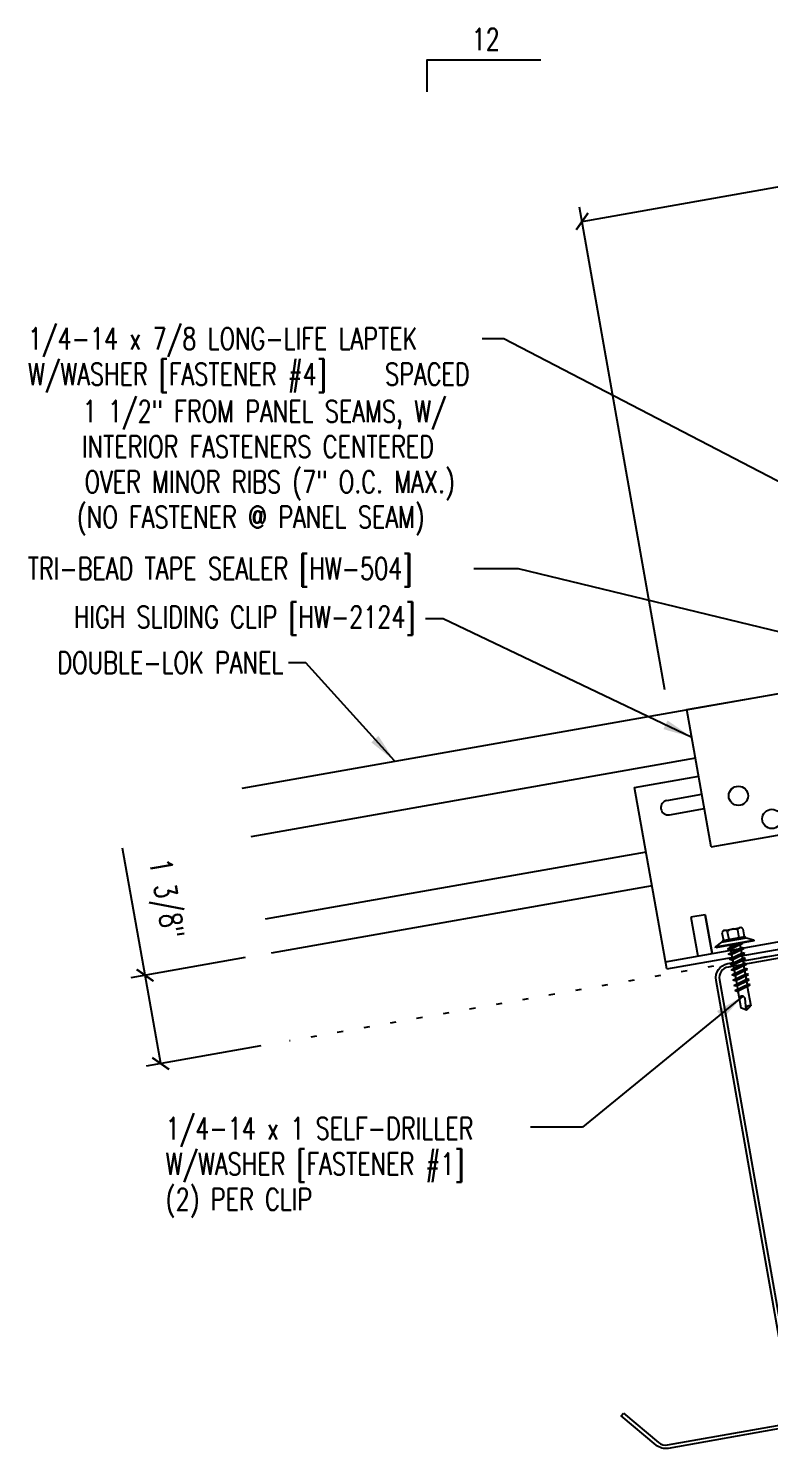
# Model space of a CAD drawing. Extents: x -0.4 to 44.2, y 9.4 to 52.8.
# Drawn here: x -0.41 to 12.28, y 11.83 to 36.16 of the extents above; entities that cross this region are included whole.
import ezdxf
from ezdxf.enums import TextEntityAlignment as Align

# ---------------------------------------------------------------- set-up
doc = ezdxf.new("R2010")
doc.units = 0
doc.header["$LTSCALE"] = 4
doc.header["$MEASUREMENT"] = 0
doc.linetypes.add('ACAD_ISO07W100', pattern=[3, 0, -3])
doc.layers.get('0').update_dxf_attribs({"linetype": 'CONTINUOUS'})
doc.layers.get('DEFPOINTS').update_dxf_attribs({"linetype": 'CONTINUOUS'})
for name, color, linetype in [('CLIP', 5, 'CONTINUOUS'), ('DIM', 2, 'CONTINUOUS'), ('FASTENER', 9, 'CONTINUOUS'), ('MARK', 1, 'CONTINUOUS'), ('PANEL', 11, 'CONTINUOUS'), ('STLA', 10, 'CONTINUOUS'), ('TEXT', 2, 'CONTINUOUS'), ('TRIM', 6, 'CONTINUOUS')]:
    doc.layers.add(name, color=color, linetype=linetype)
doc.styles.add('TEXT1', font='ROMANS.shx', dxfattribs={"width": 0.75, "height": 0.375})
doc.dimstyles.new('DETAIL', dxfattribs={"dimscale": 4, "dimtxt": 0.09375, "dimasz": 0.0625, "dimexe": 0.0625, "dimexo": 0.125, "dimgap": 0.0625, "dimtad": 1, "dimdec": 4, "dimzin": 3, "dimdsep": 46, "dimlunit": 4, "dimtxsty": 'TEXT1', "dimblk": 'ARCHTICK', "dimcen": 0.0625, "dimclrd": 7, "dimclre": 7, "dimclrt": 2, "dimadec": 0, "dimazin": 0, "dimtfac": 0.59375, "dimtdec": 4, "dimtmove": 0, "dimatfit": 3, "dimfxl": 0, "dimfrac": 2, "dimtolj": 1, "dimtzin": 3, "dimarcsym": 0})
doc.dimstyles.new('DETAIL$7', dxfattribs={"dimscale": 4, "dimtxt": 0.09375, "dimasz": 0.125, "dimexe": 0.0625, "dimexo": 0.125, "dimgap": 0.0625, "dimtad": 1, "dimdec": 4, "dimzin": 3, "dimdsep": 46, "dimlunit": 4, "dimtxsty": 'TEXT1', "dimblk": 'ARCHTICK', "dimcen": 0.0625, "dimclrd": 7, "dimclre": 7, "dimclrt": 2, "dimadec": 0, "dimazin": 0, "dimtfac": 1, "dimtdec": 4, "dimtmove": 0, "dimatfit": 3, "dimfxl": 0, "dimfrac": 2, "dimtolj": 1, "dimtzin": 3, "dimarcsym": 0})

# ---------------------------------------------------------------- blocks, each defined once
blk = doc.blocks.new('_ArchTick')
at = {"color": 0, "linetype": 'ByBlock', "const_width": 0.15}
blk.add_lwpolyline([(-0.5, -0.5), (0.5, 0.5)], dxfattribs=at)
blk = doc.blocks.new('*D5')
at = {"layer": 'DEFPOINTS', "color": 0}
for p in [(20.871, 34.934), (10.574, 24.336), (23.1, 22.291)]:
    blk.add_point(p, dxfattribs=at)
at = {"layer": 'DIM', "color": 7, "lineweight": -2}
for p, q in [((23.013, 22.783), (20.827, 35.18)), ((9.073, 32.853), (20.871, 34.934)), ((10.488, 24.829), (9.029, 33.099))]:
    blk.add_line(p, q, dxfattribs=at)
at = {"layer": 'DIM', "color": 7, "lineweight": -2, "xscale": 0.25, "yscale": 0.25, "zscale": 0.25}
for p, rotation in [((20.871, 34.934), 10), ((9.073, 32.853), 190)]:
    blk.add_blockref('_ArchTick', p, dxfattribs=dict(at, rotation=rotation))
at = {"layer": 'DIM', "color": 2, "insert": (14.89, 34.359), "char_height": 0.375, "attachment_point": 5, "rotation": 10, "style": 'TEXT1'}
blk.add_mtext('\\A1;1\'-0" MAX.', dxfattribs=at)
blk = doc.blocks.new('MB_DW1')
at = {"layer": 'FASTENER'}
for p, q in [((-0.181, 0.276), (-0.181, 0.137)), ((-0.135, 0.302), (0.135, 0.302)), ((-0.089, 0.276), (-0.089, 0.137)), ((0.089, 0.276), (0.089, 0.137)), ((0.181, 0.276), (0.181, 0.137)), ((-0.217, 0.114), (-0.326, 0.059)), ((-0.326, 0.059), (-0.326, 0.049)), ((-0.326, 0.049), (0.326, 0.049)), ((-0.217, 0.114), (0.217, 0.114)), ((-0.193, 0.137), (0.193, 0.137)), ((-0.193, 0.119), (0.193, 0.119)), ((-0.181, 0.137), (0.181, 0.137)), ((-0.139, -0.016), (0.046, 0.037)), ((-0.104, -0.036), (0.139, 0.033)), ((-0.086, 0.037), (-0.086, -0.001)), ((-0.086, 0.037), (0.086, 0.037)), ((0.086, 0.037), (0.133, 0.037)), ((0.086, 0.018), (0.086, -0.042)), ((0.139, 0.033), (0.133, 0.037)), ((0.217, 0.114), (0.326, 0.059)), ((0.326, 0.059), (0.326, 0.049)), ((-0.104, -0.036), (-0.139, -0.016)), ((-0.139, -0.107), (0.104, -0.038)), ((-0.104, -0.127), (-0.139, -0.107)), ((-0.139, -0.198), (0.104, -0.128)), ((-0.104, -0.218), (-0.139, -0.198)), ((-0.139, -0.289), (0.104, -0.219)), ((-0.104, -0.127), (0.139, -0.058)), ((-0.104, -0.218), (0.139, -0.149)), ((-0.104, -0.309), (0.139, -0.239)), ((-0.086, -0.031), (-0.086, -0.092)), ((-0.086, -0.122), (-0.086, -0.183)), ((-0.086, -0.213), (-0.086, -0.274)), ((0.086, -0.073), (0.086, -0.133)), ((0.086, -0.164), (0.086, -0.224)), ((0.139, -0.058), (0.104, -0.038)), ((0.139, -0.149), (0.104, -0.128)), ((0.139, -0.239), (0.104, -0.219)), ((-0.104, -0.309), (-0.139, -0.289)), ((-0.139, -0.38), (0.104, -0.31)), ((-0.104, -0.4), (-0.139, -0.38)), ((-0.139, -0.47), (0.104, -0.401)), ((-0.104, -0.491), (-0.139, -0.47)), ((-0.104, -0.4), (0.139, -0.33)), ((-0.104, -0.491), (0.139, -0.421)), ((-0.086, -0.304), (-0.086, -0.364)), ((-0.086, -0.395), (-0.086, -0.455)), ((-0.086, -0.486), (-0.086, -0.546)), ((0.086, -0.255), (0.086, -0.315)), ((0.086, -0.345), (0.086, -0.406)), ((0.086, -0.436), (0.086, -0.497)), ((0.139, -0.33), (0.104, -0.31)), ((0.139, -0.421), (0.104, -0.401)), ((-0.139, -0.561), (0.104, -0.492)), ((-0.104, -0.581), (-0.139, -0.561)), ((-0.139, -0.652), (0.104, -0.583)), ((-0.104, -0.672), (-0.139, -0.652)), ((-0.139, -0.743), (0.104, -0.674)), ((-0.104, -0.581), (0.139, -0.512)), ((-0.104, -0.672), (0.139, -0.603)), ((-0.104, -0.763), (0.139, -0.694)), ((-0.086, -0.577), (-0.086, -0.637)), ((-0.086, -0.667), (-0.086, -0.728)), ((0.086, -0.527), (0.086, -0.588)), ((0.086, -0.618), (0.086, -0.679)), ((0.086, -0.709), (0.086, -1.05)), ((0.139, -0.512), (0.104, -0.492)), ((0.139, -0.603), (0.104, -0.583)), ((0.139, -0.694), (0.104, -0.674)), ((-0.104, -0.763), (-0.139, -0.743)), ((-0.086, -0.758), (-0.086, -1.05)), ((-0.002, -1.095), (0.014, -0.909)), ((0, -1.111), (-0.086, -1.05)), ((0, -1.111), (0.086, -1.05))]:
    blk.add_line(p, q, dxfattribs=at)
blk.add_lwpolyline([(-0.331, 0.037), (-0.331, 0.049), (0.331, 0.049), (0.331, 0.037)], close=True, dxfattribs=at)
for centre, radius, start, end in [((-0.135, 0.25), 0.0527, 29.8754, 150.1246), ((0, 0.138), 0.164, 56.9974, 123.0026), ((0.135, 0.25), 0.0527, 29.8754, 150.1246), ((-0.193, 0.128), 0.00894, 90, 270), ((0.193, 0.128), 0.00894, 270, 90), ((-0.046, -0.921), 0.0615, 11.1445, 130.906), ((0.054, -1.097), 0.0563, 55.4585, 194.8454)]:
    blk.add_arc(centre, radius, start, end, dxfattribs=at)
blk = doc.blocks.new('FD-F1')
at = {"layer": 'TEXT', "style": 'TEXT1', "width": 0.75}
for s, p in [('1/4-14 x 1 SELF-DRILLER', (0.0047, -0.0408)), ('W/WASHER [FASTENER #1]', (0.0047, -0.1926))]:
    blk.add_text(s, height=0.09375, dxfattribs=at).set_placement(p)
blk.add_attdef('(QUANTITY)', (0.0047, -0.3444), '', height=0.0938, dxfattribs=at)
blk = doc.blocks.new('A$C0B323C8E')
at = {"layer": 'CLIP'}
for p, q in [((-1.293, 2.862), (0.86, 3.242)), ((0.86, 3.242), (1.274, 0.894)), ((-0.879, 0.514), (-1.293, 2.862)), ((1.061, 2.1), (2.243, 2.309)), ((2.243, 2.309), (2.791, -0.797)), ((-2.189, 1.527), (-1.092, 1.721)), ((1.116, 1.793), (1.724, 1.9)), ((-1.641, -1.579), (-2.189, 1.527)), ((1.159, 1.546), (1.767, 1.654)), ((-1.637, 1.307), (-1.038, 1.413)), ((-1.594, 1.061), (-0.994, 1.167)), ((-0.879, 0.514), (1.274, 0.894)), ((2.097, -0.109), (1.851, -0.152)), ((1.851, -0.152), (1.967, -0.815)), ((2.214, -0.772), (2.097, -0.109)), ((-1.663, -1.455), (2.769, -0.674)), ((-0.981, -0.652), (-1.227, -0.695)), ((-1.227, -0.695), (-1.11, -1.358)), ((-0.981, -0.652), (-0.864, -1.315)), ((-0.864, -1.315), (-0.981, -0.652)), ((-1.641, -1.579), (2.791, -0.797))]:
    blk.add_line(p, q, dxfattribs=at)
for centre in [(0.537, 1.554), (-0.413, 1.386), (0.16, 0.99)]:
    blk.add_circle(centre, 0.165, dxfattribs=at)
for centre, start, end in [((1.737, 1.775), 280, 100), ((-1.616, 1.184), 100, 280)]:
    blk.add_arc(centre, 0.125, start, end, dxfattribs=at)
blk = doc.blocks.new('*D21')
at = {"layer": 'DEFPOINTS', "color": 0}
for p in [(3.797, 20.329), (1.591, 19.94), (4.063, 18.817)]:
    blk.add_point(p, dxfattribs=at)
at = {"layer": 'DIM', "color": 7, "lineweight": -2}
for p, q in [((1.591, 19.94), (1.207, 22.116)), ((3.304, 20.242), (1.345, 19.897)), ((1.858, 18.428), (1.591, 19.94)), ((3.571, 18.73), (1.612, 18.385))]:
    blk.add_line(p, q, dxfattribs=at)
at = {"layer": 'DIM', "color": 7, "lineweight": -2, "xscale": 0.25, "yscale": 0.25, "zscale": 0.25}
for p, rotation in [((1.591, 19.94), 100.0000000000008), ((1.858, 18.428), 280.0000000000008)]:
    blk.add_blockref('_ArchTick', p, dxfattribs=dict(at, rotation=rotation))
at = {"layer": 'DIM', "color": 2, "insert": (1.905, 21.244), "char_height": 0.375, "attachment_point": 5, "rotation": 280, "style": 'TEXT1'}
blk.add_mtext('\\A1;1 3/8"', dxfattribs=at)
blk = doc.blocks.new('slopl1')
at = {"layer": 'MARK', "color": 6}
blk.add_lwpolyline([(0, 0), (0, 0.1368), (0.4871, 0.1368)], dxfattribs=at)
at = {"layer": 'MARK', "color": 2, "style": 'TEXT1', "width": 0.75}
blk.add_text('12', height=0.09375, dxfattribs=at).set_placement((0.1909, 0.1779))
blk.add_attdef('SLOPL1', text='', height=0.0938, dxfattribs=at).set_placement((-0.0549, 0.0243), align=Align.RIGHT)
blk = doc.blocks.new('FD-F4')
at = {"layer": 'TEXT', "style": 'TEXT1', "width": 0.75}
for s, p in [('1/4-14 x 7/8 LONG-LIFE LAPTEK', (0.0047, -0.0408)), ('W/WASHER [FASTENER #4]', (0.0047, -0.1926))]:
    blk.add_text(s, height=0.09375, dxfattribs=at).set_placement(p)
blk.add_attdef('(QUANTITY)', (1.4847, -0.1926), '', height=0.0938, dxfattribs=at)

msp = doc.modelspace()

# ---------------------------------------------------------------- linework, layer by layer
at = {"layer": 'DIM', "color": 7}
msp.add_line((7.73165, 30.84404), (7.36233, 30.84404), dxfattribs=at)
at = {"layer": 'PANEL'}
for p, q in [((11.01481, 23.6569), (3.39982, 22.31418)), ((10.1672, 22.05133), (3.64883, 20.90196))]:
    msp.add_line(p, q, dxfattribs=at)
for points in [[(3.25291, 23.14732), (17.45056, 25.65075)], [(10.26965, 21.47029), (3.75128, 20.32092)]]:
    msp.add_lwpolyline(points, dxfattribs=at)
at = {"layer": 'STLA'}
msp.add_lwpolyline([(9.78002, 12.44078), (10.38112, 11.9364, 0.22169466), (10.5342, 11.89538), (12.51601, 12.24483, 0.41421356), (12.6681, 12.46204), (12.01645, 16.15773), (11.3648, 19.85342, -0.41421356), (11.5654, 20.1399), (13.30101, 20.44594, -0.22169466), (13.50292, 20.39184), (14.10402, 19.88745), (14.06558, 19.84164), (13.46448, 20.34603, 0.22169466), (13.3114, 20.38704), (11.57579, 20.08101, 0.41421356), (11.4237, 19.8638), (12.07535, 16.16811), (12.727, 12.47242, -0.41421356), (12.5264, 12.18594), (10.54459, 11.83649, -0.22169466), (10.34268, 11.89059), (9.74158, 12.39498)], format="xyb", close=True, dxfattribs=at)
at = {"layer": 'TEXT', "linetype": 'ACAD_ISO07W100', "ltscale": 0.03}
msp.add_line((23.1001, 22.17378), (4.06326, 18.81707), dxfattribs=at)

# ---------------------------------------------------------------- block references
at = {"layer": 'CLIP'}
msp.add_blockref('A$C0B323C8E', (12.1611, 21.62816), dxfattribs=at)
at = {"layer": 'FASTENER', "rotation": 9.999999999999918}
msp.add_blockref('MB_DW1', (11.69314, 20.43378), dxfattribs=at)
at = {"layer": 'MARK', "xscale": 4, "yscale": 4, "zscale": 4}
msp.add_blockref('slopl1', (6.41789, 35.07214), dxfattribs=at)
at = {"layer": 'TEXT', "xscale": 4, "yscale": 4, "zscale": 4}
for name, p, values in [('FD-F4', (-0.43133, 30.82038), {'(QUANTITY)': ' SPACED'}), ('FD-F1', (1.92555, 17.29248), {'(QUANTITY)': '(2) PER CLIP'})]:
    msp.add_blockref(name, p, dxfattribs=at).add_auto_attribs(values)

# ---------------------------------------------------------------- texts
at = {"layer": 'TEXT', "style": 'TEXT1', "width": 0.75}
for s, p in [('1 1/2" FROM PANEL SEAMS, W/', (6.75387, 29.41134)), ('INTERIOR FASTENERS CENTERED ', (6.72954, 28.80768)), ('OVER MINOR RIBS (7" O.C. MAX.)', (6.89545, 28.20413)), ('(NO FASTENER @ PANEL SEAM)', (6.37965, 27.60187)), ('HIGH SLIDING CLIP [HW-2124]', (6.21766, 25.89026)), ('DOUBLE-LOK PANEL', (3.95868, 25.10753))]:
    msp.add_text(s, height=0.375, dxfattribs=at).set_placement(p, align=Align.RIGHT)
msp.add_text('TRI-BEAD TAPE SEALER [HW-504]', height=0.375, dxfattribs=at).set_placement((-0.4182, 26.71944))

# ---------------------------------------------------------------- dimensions: what is measured, and where the dimension line sits
at = {"layer": 'DIM'}
dim = msp.add_linear_dim(base=(20.87083, 34.93354), p1=(10.57436, 24.33623), p2=(23.1001, 22.29073), angle=10, text='<> MAX.', dimstyle='DETAIL', dxfattribs=at)
dim.commit()
dim.dimension.update_dxf_attribs({"geometry": '*D5', "text_midpoint": (14.88954, 34.35939)})
dim = msp.add_aligned_dim(p1=(4.06326, 18.81707), p2=(3.79668, 20.32893), distance=2.2395, text='1 3/8"', dimstyle='DETAIL', dxfattribs=at)
dim.commit()
dim.dimension.update_dxf_attribs({"geometry": '*D21', "text_midpoint": (1.90521, 21.2443)})

# ---------------------------------------------------------------- leaders
for points in [[(14.51769, 25.31528), (7.9832, 26.90364), (7.22126, 26.90364)], [(10.95159, 24.01549), (6.69151, 26.04294), (6.39173, 26.04294)], [(5.85978, 23.61284), (4.34547, 25.29393), (4.04568, 25.29393)], [(11.81963, 19.57938), (9.08168, 17.34103), (8.18924, 17.34103)]]:
    msp.add_leader(points, dimstyle='DETAIL$7', dxfattribs=at)
at = {"layer": 'TRIM'}
msp.add_leader([(14.80452, 25.91651), (13.95685, 27.60485), (7.73165, 30.84404)], dimstyle='DETAIL$7', dxfattribs=at)

doc.saveas('drawing.dxf')
